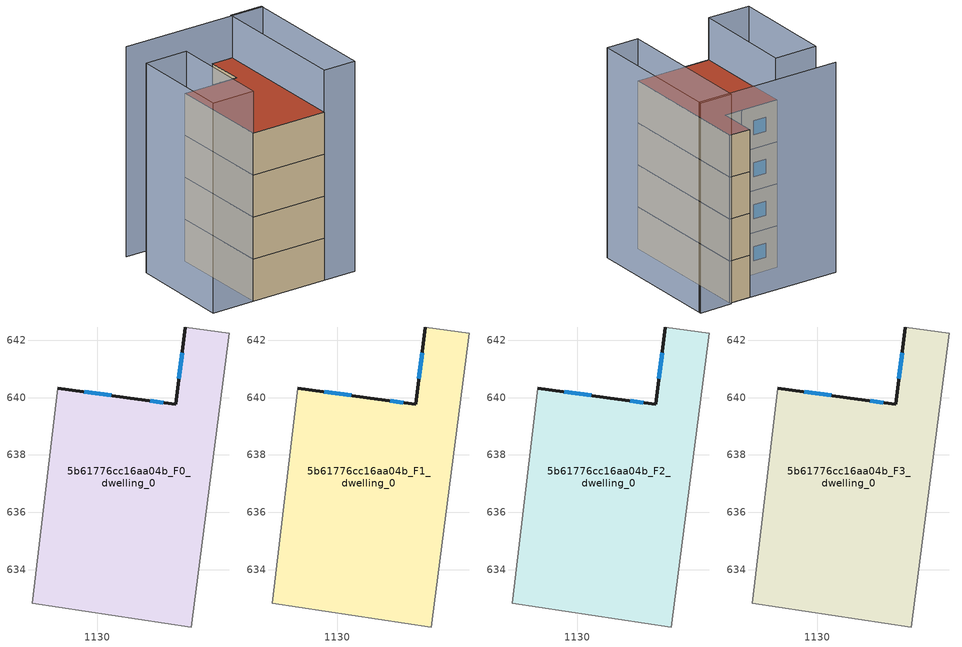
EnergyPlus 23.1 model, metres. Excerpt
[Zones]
5b61776cc16aa04b_F0_dwelling_0
 floor ground (EU_floor_Construction): 1134.61,642.23 1133.28,632.01 1127.74,632.84 1128.63,640.32 1131.42,639.95 1132.73,639.76 1133.07,642.45 z0
 wall outside (EU_wall_Construction): 1133.07,642.45 1132.73,639.76 1131.42,639.95 1128.63,640.32 z0:3
 wall adiabatic (EU_wall_Construction): 1128.63,640.32 1127.74,632.84 1133.28,632.01 1134.61,642.23 1133.07,642.45 z0:3
 window (EU_Window_Construction): 1132.96,641.56 1132.84,640.66 / 1130.49,640.07 1129.56,640.2 / 1132.29,639.82 1131.86,639.88 z1:2
5b61776cc16aa04b_F1_dwelling_0
 floor to 5b61776cc16aa04b_F0_dwelling_0 (EU_floor_Construction): 1134.61,642.23 1133.28,632.01 1127.74,632.84 1128.63,640.32 1131.42,639.95 1132.73,639.76 1133.07,642.45 z3
 wall outside (EU_wall_Construction): 1133.07,642.45 1132.73,639.76 1131.42,639.95 1128.63,640.32 z3:6
 wall adiabatic (EU_wall_Construction): 1128.63,640.32 1127.74,632.84 1133.28,632.01 1134.61,642.23 1133.07,642.45 z3:6
 window (EU_Window_Construction): 1132.96,641.56 1132.84,640.66 / 1130.49,640.07 1129.56,640.2 / 1132.29,639.82 1131.86,639.88 z4:5
5b61776cc16aa04b_F2_dwelling_0
 floor to 5b61776cc16aa04b_F1_dwelling_0 (EU_floor_Construction): 1134.61,642.23 1133.28,632.01 1127.74,632.84 1128.63,640.32 1131.42,639.95 1132.73,639.76 1133.07,642.45 z6
 wall outside (EU_wall_Construction): 1133.07,642.45 1132.73,639.76 1131.42,639.95 1128.63,640.32 z6:9
 wall adiabatic (EU_wall_Construction): 1128.63,640.32 1127.74,632.84 1133.28,632.01 1134.61,642.23 1133.07,642.45 z6:9
 window (EU_Window_Construction): 1132.96,641.56 1132.84,640.66 / 1130.49,640.07 1129.56,640.2 / 1132.29,639.82 1131.86,639.88 z7:8
5b61776cc16aa04b_F3_dwelling_0
 floor to 5b61776cc16aa04b_F2_dwelling_0 (EU_floor_Construction): 1134.61,642.23 1133.28,632.01 1127.74,632.84 1128.63,640.32 1131.42,639.95 1132.73,639.76 1133.07,642.45 z9
 wall outside (EU_wall_Construction): 1133.07,642.45 1132.73,639.76 1131.42,639.95 1128.63,640.32 z9:12
 wall adiabatic (EU_wall_Construction): 1128.63,640.32 1127.74,632.84 1133.28,632.01 1134.61,642.23 1133.07,642.45 z9:12
 window (EU_Window_Construction): 1132.96,641.56 1132.84,640.66 / 1130.49,640.07 1129.56,640.2 / 1132.29,639.82 1131.86,639.88 z10:11
 roof outside (EU_roof_Construction): 1133.28,632.01 1134.61,642.23 1133.07,642.45 1132.73,639.76 1131.42,639.95 1128.63,640.32 1127.74,632.84 z12
shading: 1137,641.88 1126.35,643.43 / 1124.58,633.27 1125.6,640.73 / 1125.6,640.73 1128.75,640.3 / 1128.75,640.3 1127.74,632.84 / 1127.74,632.84 1124.58,633.27 / 1133.28,632.02 1134.62,642.35 / 1134.62,642.35 1137.02,642.04 / 1137.02,642.04 1135.68,631.7 / 1135.68,631.7 1133.28,632.02 z0:15
[Building]
EU S2 Campaign: North Axis=0; Terrain=City; Solar Distribution=FullExterior
[Site:Location]
Bologna: Latitude=44.5; Longitude=11.25; Time Zone=1; Elevation=37
[SizingPeriod:WeatherFileDays]
AnnualSizingPeriod: Begin Month=1; Begin Day of Month=1; End Month=12; End Day of Month=31; Day of Week for Start Day=Monday; Use Weather File Daylight Saving Period=No; Use Weather File Rain and Snow Indicators=No
[MATERIAL]
EU_InternalMass_Material: Roughness=MediumRough; Thickness=0.1; Conductivity=1; Density=1800; Specific Heat=900; Thermal Absorptance=0.9; Solar Absorptance=0.7; Visible Absorptance=0.7
[MATERIAL:NOMASS] Roughness=MediumRough; Thermal Absorptance=0.9; Solar Absorptance=0.7; Visible Absorptance=0.7
Name | Thermal Resistance
EU_wall_NoMass | 0.937881
EU_roof_NoMass | 0.548572
EU_floor_NoMass | 0.71348
[WINDOWMATERIAL:SIMPLEGLAZINGSYSTEM]
EU_Window_SimpleGlazing: UFactor=4.25633; Solar Heat Gain Coefficient=0.85; Visible Transmittance=0.85
[CONSTRUCTION]
EU_wall_Construction: EU_wall_NoMass
EU_roof_Construction: EU_roof_NoMass
EU_floor_Construction: EU_floor_NoMass
EU_Window_Construction: EU_Window_SimpleGlazing
EU_InternalMass_Construction: EU_InternalMass_Material
[ZONE] Type=1; Multiplier=1; Ceiling Height=autocalculate; Volume=140.698; Floor Area=autocalculate; Part of Total Floor Area=Yes
5b61776cc16aa04b_F0_dwelling_0; 5b61776cc16aa04b_F1_dwelling_0; 5b61776cc16aa04b_F2_dwelling_0; 5b61776cc16aa04b_F3_dwelling_0
[INTERNALMASS] Construction=EU_InternalMass_Construction; Surface Area=46.8997
Name | Zone or ZoneList
5b61776cc16aa04b_F0_dwelling_0_EU_InternalMass | 5b61776cc16aa04b_F0_dwelling_0
5b61776cc16aa04b_F1_dwelling_0_EU_InternalMass | 5b61776cc16aa04b_F1_dwelling_0
5b61776cc16aa04b_F2_dwelling_0_EU_InternalMass | 5b61776cc16aa04b_F2_dwelling_0
5b61776cc16aa04b_F3_dwelling_0_EU_InternalMass | 5b61776cc16aa04b_F3_dwelling_0
[OTHEREQUIPMENT] Fuel Type=Electricity; Design Level Calculation Method=Watts/Area; Power per Zone Floor Area=1; Fraction Latent=0; Fraction Radiant=0; Fraction Lost=0; Carbon Dioxide Generation Rate=0; EndUse Subcategory=EU_Step8_InternalGains
Name | Zone or ZoneList or Space or SpaceList | Schedule
EU_Step8_InternalGain_5b61776cc16aa04b_F0_dwelling_0_f000 | 5b61776cc16aa04b_F0_dwelling_0 | EU_Step8_GainSchedule_5b61776cc16aa04b_F0_dwelling_0_f000
EU_Step8_InternalGain_5b61776cc16aa04b_F1_dwelling_0_f000 | 5b61776cc16aa04b_F1_dwelling_0 | EU_Step8_GainSchedule_5b61776cc16aa04b_F1_dwelling_0_f000
EU_Step8_InternalGain_5b61776cc16aa04b_F2_dwelling_0_f000 | 5b61776cc16aa04b_F2_dwelling_0 | EU_Step8_GainSchedule_5b61776cc16aa04b_F2_dwelling_0_f000
EU_Step8_InternalGain_5b61776cc16aa04b_F3_dwelling_0_f000 | 5b61776cc16aa04b_F3_dwelling_0 | EU_Step8_GainSchedule_5b61776cc16aa04b_F3_dwelling_0_f000
[ZONEVENTILATION:DESIGNFLOWRATE] Schedule=EU_AlwaysOn; Design Flow Rate Calculation Method=AirChanges/Hour; Air Changes per Hour=0.687892; Ventilation Type=Natural; Fan Pressure Rise=0; Fan Total Efficiency=1; Constant Term Coefficient=1; Temperature Term Coefficient=0; Velocity Term Coefficient=0; Velocity Squared Term Coefficient=0; Minimum Indoor Temperature=-100; Maximum Indoor Temperature=100; Delta Temperature=-100; Minimum Outdoor Temperature=-100; Maximum Outdoor Temperature=100; Maximum Wind Speed=40
Name | Zone or ZoneList or Space or SpaceList
EU_ConstantAir_5b61776cc16aa04b_F0_dwelling_0 | 5b61776cc16aa04b_F0_dwelling_0
EU_ConstantAir_5b61776cc16aa04b_F1_dwelling_0 | 5b61776cc16aa04b_F1_dwelling_0
EU_ConstantAir_5b61776cc16aa04b_F2_dwelling_0 | 5b61776cc16aa04b_F2_dwelling_0
EU_ConstantAir_5b61776cc16aa04b_F3_dwelling_0 | 5b61776cc16aa04b_F3_dwelling_0
[HVACTEMPLATE:THERMOSTAT] Constant Heating Setpoint=20; Constant Cooling Setpoint=50
EU_HeatOnly_5b61776cc16aa04b_F0_dwelling_0; EU_HeatOnly_5b61776cc16aa04b_F1_dwelling_0; EU_HeatOnly_5b61776cc16aa04b_F2_dwelling_0; EU_HeatOnly_5b61776cc16aa04b_F3_dwelling_0
[HVACTEMPLATE:ZONE:IDEALLOADSAIRSYSTEM] System Availability Schedule=EU_AlwaysOn; Maximum Heating Supply Air Temperature=50; Minimum Cooling Supply Air Temperature=13; Maximum Heating Supply Air Humidity Ratio=0.0156; Minimum Cooling Supply Air Humidity Ratio=0.0077; Heating Limit=NoLimit; Cooling Limit=NoLimit; Heating Availability Schedule=EU_AlwaysOn; Cooling Availability Schedule=EU_CoolingOff; Dehumidification Control Type=ConstantSensibleHeatRatio; Cooling Sensible Heat Ratio=0.7; Dehumidification Setpoint=60; Humidification Control Type=None; Humidification Setpoint=30; Outdoor Air Method=None; Outdoor Air Flow Rate per Person=0.00944; Outdoor Air Flow Rate per Zone Floor Area=0; Outdoor Air Flow Rate per Zone=0; Demand Controlled Ventilation Type=None; Outdoor Air Economizer Type=NoEconomizer; Heat Recovery Type=None; Sensible Heat Recovery Effectiveness=0.7; Latent Heat Recovery Effectiveness=0.65
Name | Template Thermostat
5b61776cc16aa04b_F0_dwelling_0 | EU_HeatOnly_5b61776cc16aa04b_F0_dwelling_0
5b61776cc16aa04b_F1_dwelling_0 | EU_HeatOnly_5b61776cc16aa04b_F1_dwelling_0
5b61776cc16aa04b_F2_dwelling_0 | EU_HeatOnly_5b61776cc16aa04b_F2_dwelling_0
5b61776cc16aa04b_F3_dwelling_0 | EU_HeatOnly_5b61776cc16aa04b_F3_dwelling_0
[SIZING:ZONE] Zone Cooling Design Supply Air Temperature Input Method=SupplyAirTemperature; Zone Cooling Design Supply Air Temperature=13; Zone Heating Design Supply Air Temperature Input Method=SupplyAirTemperature; Zone Heating Design Supply Air Temperature=50; Zone Cooling Design Supply Air Humidity Ratio=0.008; Zone Heating Design Supply Air Humidity Ratio=0.008; Cooling Design Air Flow Method=DesignDay; Cooling Design Air Flow Rate=0; Cooling Minimum Air Flow per Zone Floor Area=0.000762; Cooling Minimum Air Flow=0; Cooling Minimum Air Flow Fraction=0.2; Heating Design Air Flow Method=DesignDay; Heating Design Air Flow Rate=0; Heating Maximum Air Flow per Zone Floor Area=0.002032; Heating Maximum Air Flow=0.141576; Heating Maximum Air Flow Fraction=0.3; Account for Dedicated Outdoor Air System=No; Dedicated Outdoor Air System Control Strategy=NeutralSupplyAir; Dedicated Outdoor Air Low Setpoint Temperature for Design=autosize; Dedicated Outdoor Air High Setpoint Temperature for Design=autosize; Zone Load Sizing Method=Sensible Load Only No Latent Load; Zone Latent Cooling Design Supply Air Humidity Ratio Input Method=HumidityRatioDifference; Zone Cooling Design Supply Air Humidity Ratio Difference=0.005; Zone Latent Heating Design Supply Air Humidity Ratio Input Method=HumidityRatioDifference; Zone Humidification Design Supply Air Humidity Ratio Difference=0.005
5b61776cc16aa04b_F0_dwelling_0; 5b61776cc16aa04b_F1_dwelling_0; 5b61776cc16aa04b_F2_dwelling_0; 5b61776cc16aa04b_F3_dwelling_0
[SCHEDULE:CONSTANT]
Name | Hourly Value
EU_AlwaysOn | 1
EU_CoolingOff | 0
[SCHEDULE:FILE] Column Number=1; Rows to Skip at Top=0; Number of Hours of Data=8760; Column Separator=Comma; Interpolate to Timestep=No; Minutes per Item=60; Adjust Schedule for Daylight Savings=Yes
Name | File
EU_Step8_GainSchedule_5b61776cc16aa04b_F0_dwelling_0_f000 | ../../schedules/5b61776cc16aa04b/5b61776cc16aa04b_F0_dwelling_0_f000_gain.csv
EU_Step8_GainSchedule_5b61776cc16aa04b_F1_dwelling_0_f000 | ../../schedules/5b61776cc16aa04b/5b61776cc16aa04b_F1_dwelling_0_f000_gain.csv
EU_Step8_GainSchedule_5b61776cc16aa04b_F2_dwelling_0_f000 | ../../schedules/5b61776cc16aa04b/5b61776cc16aa04b_F2_dwelling_0_f000_gain.csv
EU_Step8_GainSchedule_5b61776cc16aa04b_F3_dwelling_0_f000 | ../../schedules/5b61776cc16aa04b/5b61776cc16aa04b_F3_dwelling_0_f000_gain.csv
